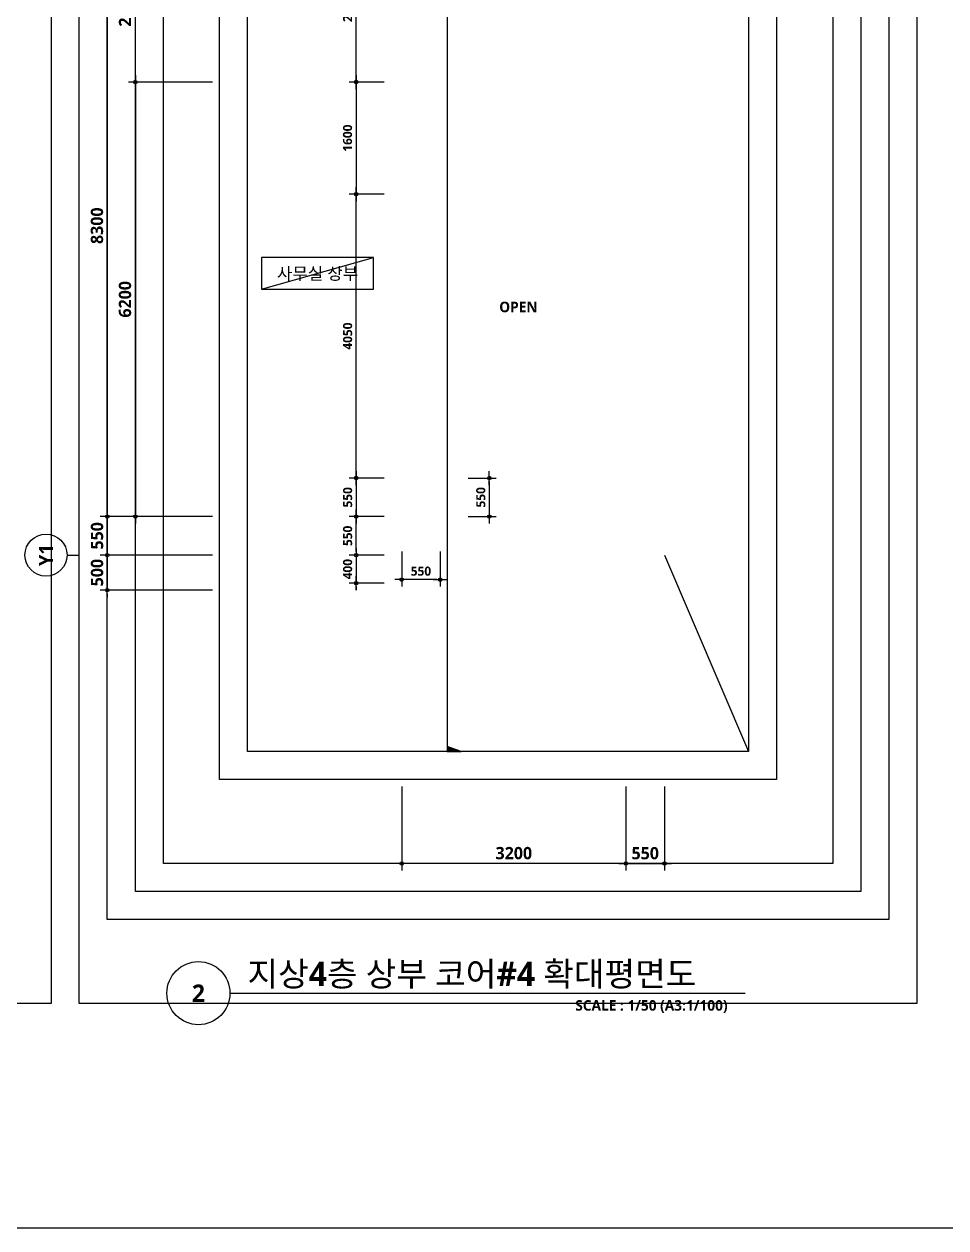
# Model space of a CAD drawing. Header units: millimetres. Extents: x -12482 to 126000, y 0 to 220200.
# Drawn here: x 56063 to 69215, y 90100 to 107277 of the extents above; entities that cross this region are included whole.
import ezdxf
from ezdxf.enums import TextEntityAlignment as Align

# ---------------------------------------------------------------- set-up
doc = ezdxf.new("R2010")
doc.units = ezdxf.units.MM
doc.header["$LTSCALE"] = 60
doc.linetypes.add('CEN', pattern=[62, 60, -1, 0, -1])
doc.layers.get('Defpoints').update_dxf_attribs({"color": 153})
for name, color, linetype in [('A-ANNO-DIM', 4, 'Continuous'), ('A-ANNO-GRA1', 7, 'Continuous'), ('A-ANNO-TEXT1', 7, 'Continuous'), ('A-ANNO-TEXT2', 3, 'Continuous'), ('A-ANNO-TITL', 7, 'Continuous'), ('A-ST-AXIS-BUB', 7, 'Continuous'), ('A-ST-AXIS-DIM', 7, 'Continuous'), ('AA-MKXX', 3, 'Continuous'), ('AA-XXXX-TXT1', 2, 'Continuous')]:
    doc.layers.add(name, color=color, linetype=linetype)
for name, color, linetype, plot in [('Defpoint', 161, 'Continuous', False), ('G(그리드1)', 185, 'Continuous', False), ('G(그리드2)', 235, 'Continuous', False)]:
    doc.layers.add(name, color=color, linetype=linetype, plot=plot)
doc.styles.add('2020음성 1차', font='NanumGothicBold.ttf')
doc.styles.add('SH_진천_나눔', font='')
doc.styles.get('SH_진천_나눔').set_extended_font_data('NanumGothic', bold=True)
doc.dimstyles.new('SHP 50', dxfattribs={"dimscale": 50, "dimtxt": 3.5, "dimasz": 1, "dimexe": 2, "dimexo": 2, "dimgap": 1, "dimtad": 1, "dimdec": 0, "dimzin": 0, "dimdsep": 46, "dimtxsty": 'SH_진천_나눔', "dimblk": 'DIMDOT', "dimcen": 0.09, "dimclrd": 256, "dimclre": 256, "dimclrt": 3, "dimadec": 0, "dimazin": 1, "dimtfac": 1, "dimtdec": 0, "dimtix": 1, "dimtmove": 2, "dimatfit": 0, "dimldrblk": 'DIMDOT', "dimfxl": 1, "dimtolj": 1, "dimtzin": 0, "dimlwd": -1, "dimlwe": -1, "dimarcsym": 0})
doc.dimstyles.new('SHP 50내부', dxfattribs={"dimscale": 50, "dimtxt": 2.6, "dimasz": 1, "dimexe": 2, "dimexo": 2, "dimgap": 1, "dimtad": 1, "dimdec": 0, "dimzin": 0, "dimdsep": 46, "dimtxsty": '2020음성 1차', "dimblk": 'DIMDOT', "dimcen": 0.09, "dimclrd": 256, "dimclre": 256, "dimclrt": 3, "dimadec": 0, "dimazin": 1, "dimtfac": 1, "dimtdec": 0, "dimtix": 1, "dimtmove": 2, "dimatfit": 0, "dimldrblk": 'DIMDOT', "dimfxl": 1, "dimtolj": 1, "dimtzin": 0, "dimlwd": -1, "dimlwe": -1, "dimarcsym": 0})

# ---------------------------------------------------------------- blocks, each defined once
blk = doc.blocks.new('*U13168')
at = {"layer": 'A-ANNO-TITL'}
blk.add_line((0, 0), (7350, 0), dxfattribs=at)
blk.add_circle((-450, 0), 450, dxfattribs=at)
at = {"layer": 'AA-XXXX-TXT1', "style": 'SH_진천_나눔'}
blk.add_attdef('DWG.TITLE', (250, 100), '', height=350, dxfattribs=at)
at = {"layer": 'AA-XXXX-TXT1', "color": 7, "style": 'SH_진천_나눔'}
blk.add_attdef('NO1', text='', height=300, dxfattribs=at).set_placement((-450, 0), align=Align.MIDDLE)
at = {"layer": 'AA-XXXX-TXT1', "style": 'SH_진천_나눔'}
blk.add_attdef('SCALE', text='', height=150, dxfattribs=at).set_placement((7100, -100), align=Align.TOP_RIGHT)
blk = doc.blocks.new('DIMDOT')
at = {"color": 0}
blk.add_line((-2, 0), (2, 0), dxfattribs=at)
for radius in [0.5, 0.25]:
    blk.add_circle((0, 0), radius, dxfattribs=at)
blk = doc.blocks.new('*D17251')
at = {"layer": 'A-ST-AXIS-DIM'}
for p, q in [((58750, 108550), (57150, 108550)), ((57250, 108500), (57250, 100300)), ((58750, 100250), (57150, 100250))]:
    blk.add_line(p, q, dxfattribs=at)
at = {"layer": 'Defpoints', "color": 0}
for p in [(58850, 108550), (57250, 100250), (58850, 100250)]:
    blk.add_point(p, dxfattribs=at)
at = {"layer": 'A-ST-AXIS-DIM', "linetype": 'ByBlock', "xscale": 50, "yscale": 50, "zscale": 50}
for p, rotation in [((57250, 108550), 90), ((57250, 100250), 270)]:
    blk.add_blockref('DIMDOT', p, dxfattribs=dict(at, rotation=rotation))
at = {"layer": 'A-ST-AXIS-DIM', "color": 3, "insert": (57103, 104400), "char_height": 175, "attachment_point": 5, "rotation": 90, "style": 'SH_진천_나눔'}
blk.add_mtext('\\A1;8300', dxfattribs=at)
blk = doc.blocks.new('A-ST-AXIS-BUB-1')
at = {"layer": 'A-ST-AXIS-BUB'}
blk.add_line((0, 350), (0, 0), dxfattribs=at)
blk.add_circle((0, 950), 600, dxfattribs=at)
blk = doc.blocks.new('*D17252')
at = {"layer": 'A-ST-AXIS-DIM'}
for p, q in [((58750, 106450), (57550, 106450)), ((57650, 106400), (57650, 100300)), ((58750, 100250), (57550, 100250))]:
    blk.add_line(p, q, dxfattribs=at)
at = {"layer": 'Defpoints', "color": 0}
for p in [(58850, 106450), (57650, 100250), (58850, 100250)]:
    blk.add_point(p, dxfattribs=at)
at = {"layer": 'A-ST-AXIS-DIM', "linetype": 'ByBlock', "xscale": 50, "yscale": 50, "zscale": 50}
for p, rotation in [((57650, 106450), 90), ((57650, 100250), 270)]:
    blk.add_blockref('DIMDOT', p, dxfattribs=dict(at, rotation=rotation))
at = {"layer": 'A-ST-AXIS-DIM', "color": 3, "insert": (57503, 103350), "char_height": 175, "attachment_point": 5, "rotation": 90, "style": 'SH_진천_나눔'}
blk.add_mtext('\\A1;6200', dxfattribs=at)
blk = doc.blocks.new('*D17253')
at = {"layer": 'A-ST-AXIS-DIM'}
for p, q in [((58750, 108550), (57550, 108550)), ((57650, 106500), (57650, 108500)), ((58750, 106450), (57550, 106450))]:
    blk.add_line(p, q, dxfattribs=at)
at = {"layer": 'Defpoints', "color": 0}
for p in [(57650, 108550), (58850, 108550), (58850, 106450)]:
    blk.add_point(p, dxfattribs=at)
at = {"layer": 'A-ST-AXIS-DIM', "linetype": 'ByBlock', "xscale": 50, "yscale": 50, "zscale": 50}
for p, rotation in [((57650, 108550), 90), ((57650, 106450), 270)]:
    blk.add_blockref('DIMDOT', p, dxfattribs=dict(at, rotation=rotation))
at = {"layer": 'A-ST-AXIS-DIM', "color": 3, "insert": (57504, 107500), "char_height": 175, "attachment_point": 5, "rotation": 90, "style": 'SH_진천_나눔'}
blk.add_mtext('\\A1;2100', dxfattribs=at)
blk = doc.blocks.new('*D17254')
at = {"layer": 'A-ST-AXIS-DIM'}
for p, q in [((58750, 100250), (57150, 100250)), ((57250, 100200), (57250, 99750)), ((58750, 99700), (57150, 99700))]:
    blk.add_line(p, q, dxfattribs=at)
at = {"layer": 'Defpoints', "color": 0}
for p in [(58850, 100250), (57250, 99700), (58850, 99700)]:
    blk.add_point(p, dxfattribs=at)
at = {"layer": 'A-ST-AXIS-DIM', "linetype": 'ByBlock', "xscale": 50, "yscale": 50, "zscale": 50}
for p, rotation in [((57250, 100250), 90), ((57250, 99700), 270)]:
    blk.add_blockref('DIMDOT', p, dxfattribs=dict(at, rotation=rotation))
at = {"layer": 'A-ST-AXIS-DIM', "color": 3, "insert": (57104, 99975), "char_height": 175, "attachment_point": 5, "rotation": 90, "style": 'SH_진천_나눔'}
blk.add_mtext('\\A1;550', dxfattribs=at)
blk = doc.blocks.new('*D18393')
at = {"layer": 'A-ANNO-DIM'}
for p, q in [((62400, 100800), (62800, 100800)), ((62700, 100750), (62700, 100300)), ((62400, 100250), (62800, 100250))]:
    blk.add_line(p, q, dxfattribs=at)
at = {"layer": 'Defpoints', "color": 0}
for p in [(62300, 100800), (62300, 100250), (62700, 100250)]:
    blk.add_point(p, dxfattribs=at)
at = {"layer": 'A-ANNO-DIM', "linetype": 'ByBlock', "xscale": 50, "yscale": 50, "zscale": 50}
for p, rotation in [((62700, 100800), 90), ((62700, 100250), 270)]:
    blk.add_blockref('DIMDOT', p, dxfattribs=dict(at, rotation=rotation))
at = {"layer": 'A-ANNO-DIM', "color": 3, "insert": (62579, 100525), "char_height": 130, "attachment_point": 5, "rotation": 90, "style": '2020음성 1차'}
blk.add_mtext('\\A1;550', dxfattribs=at)
blk = doc.blocks.new('*D18394')
at = {"layer": 'A-ANNO-DIM'}
for p, q in [((61450, 99750), (61450, 99250)), ((62000, 99750), (62000, 99250)), ((61950, 99350), (61500, 99350))]:
    blk.add_line(p, q, dxfattribs=at)
at = {"layer": 'Defpoints', "color": 0}
for p in [(61450, 99850), (62000, 99850), (61450, 99350)]:
    blk.add_point(p, dxfattribs=at)
at = {"layer": 'A-ANNO-DIM', "linetype": 'ByBlock', "xscale": 50, "yscale": 50, "zscale": 50, "rotation": 180}
blk.add_blockref('DIMDOT', (61450, 99350), dxfattribs=at)
at = {"layer": 'A-ANNO-DIM', "linetype": 'ByBlock', "xscale": 50, "yscale": 50, "zscale": 50}
blk.add_blockref('DIMDOT', (62000, 99350), dxfattribs=at)
at = {"layer": 'A-ANNO-DIM', "color": 3, "insert": (61725, 99471), "char_height": 130, "attachment_point": 5, "style": '2020음성 1차'}
blk.add_mtext('\\A1;550', dxfattribs=at)
blk = doc.blocks.new('*D18418')
at = {"layer": 'A-ST-AXIS-DIM'}
for p, q in [((61450, 96400), (61450, 95200)), ((64650, 96400), (64650, 95200)), ((64600, 95300), (61500, 95300))]:
    blk.add_line(p, q, dxfattribs=at)
at = {"layer": 'Defpoints', "color": 0}
for p in [(61450, 96500), (64650, 96500), (61450, 95300)]:
    blk.add_point(p, dxfattribs=at)
at = {"layer": 'A-ST-AXIS-DIM', "linetype": 'ByBlock', "xscale": 50, "yscale": 50, "zscale": 50, "rotation": 180}
blk.add_blockref('DIMDOT', (61450, 95300), dxfattribs=at)
at = {"layer": 'A-ST-AXIS-DIM', "linetype": 'ByBlock', "xscale": 50, "yscale": 50, "zscale": 50}
blk.add_blockref('DIMDOT', (64650, 95300), dxfattribs=at)
at = {"layer": 'A-ST-AXIS-DIM', "color": 3, "insert": (63050, 95447), "char_height": 175, "attachment_point": 5, "style": 'SH_진천_나눔'}
blk.add_mtext('\\A1;3200', dxfattribs=at)
blk = doc.blocks.new('*D18419')
at = {"layer": 'A-ST-AXIS-DIM'}
for p, q in [((64650, 96400), (64650, 95200)), ((65200, 96400), (65200, 95200)), ((64700, 95300), (65150, 95300))]:
    blk.add_line(p, q, dxfattribs=at)
at = {"layer": 'Defpoints', "color": 0}
for p in [(64650, 96500), (65200, 96500), (65200, 95300)]:
    blk.add_point(p, dxfattribs=at)
at = {"layer": 'A-ST-AXIS-DIM', "linetype": 'ByBlock', "xscale": 50, "yscale": 50, "zscale": 50, "rotation": 180}
blk.add_blockref('DIMDOT', (64650, 95300), dxfattribs=at)
at = {"layer": 'A-ST-AXIS-DIM', "linetype": 'ByBlock', "xscale": 50, "yscale": 50, "zscale": 50}
blk.add_blockref('DIMDOT', (65200, 95300), dxfattribs=at)
at = {"layer": 'A-ST-AXIS-DIM', "color": 3, "insert": (64925, 95446), "char_height": 175, "attachment_point": 5, "style": 'SH_진천_나눔'}
blk.add_mtext('\\A1;550', dxfattribs=at)
blk = doc.blocks.new('*D18421')
at = {"layer": 'A-ST-AXIS-DIM'}
for p, q in [((58750, 99700), (57150, 99700)), ((57250, 99750), (57250, 99800)), ((57250, 99700), (57250, 99200)), ((58750, 99200), (57150, 99200)), ((57250, 99150), (57250, 99100))]:
    blk.add_line(p, q, dxfattribs=at)
at = {"layer": 'Defpoints', "color": 0}
for p in [(58850, 99700), (57250, 99200), (58850, 99200)]:
    blk.add_point(p, dxfattribs=at)
at = {"layer": 'A-ST-AXIS-DIM', "linetype": 'ByBlock', "xscale": 50, "yscale": 50, "zscale": 50}
for p, rotation in [((57250, 99700), 270), ((57250, 99200), 90)]:
    blk.add_blockref('DIMDOT', p, dxfattribs=dict(at, rotation=rotation))
at = {"layer": 'A-ST-AXIS-DIM', "color": 3, "insert": (57104, 99450), "char_height": 175, "attachment_point": 5, "rotation": 90, "style": 'SH_진천_나눔'}
blk.add_mtext('\\A1;500', dxfattribs=at)
blk = doc.blocks.new('*D18551')
at = {"layer": 'A-ANNO-DIM'}
for p, q in [((61200, 104850), (60700, 104850)), ((60800, 100850), (60800, 104800)), ((61200, 100800), (60700, 100800))]:
    blk.add_line(p, q, dxfattribs=at)
at = {"layer": 'Defpoints', "color": 0}
for p in [(60800, 104850), (61300, 104850), (61300, 100800)]:
    blk.add_point(p, dxfattribs=at)
at = {"layer": 'A-ANNO-DIM', "linetype": 'ByBlock', "xscale": 50, "yscale": 50, "zscale": 50}
for p, rotation in [((60800, 104850), 90), ((60800, 100800), 270)]:
    blk.add_blockref('DIMDOT', p, dxfattribs=dict(at, rotation=rotation))
at = {"layer": 'A-ANNO-DIM', "color": 3, "insert": (60679, 102825), "char_height": 130, "attachment_point": 5, "rotation": 90, "style": '2020음성 1차'}
blk.add_mtext('\\A1;4050', dxfattribs=at)
blk = doc.blocks.new('*D18552')
at = {"layer": 'A-ANNO-DIM'}
for p, q in [((61200, 106450), (60700, 106450)), ((60800, 106400), (60800, 104900)), ((61200, 104850), (60700, 104850))]:
    blk.add_line(p, q, dxfattribs=at)
at = {"layer": 'Defpoints', "color": 0}
for p in [(61300, 106450), (60800, 104850), (61300, 104850)]:
    blk.add_point(p, dxfattribs=at)
at = {"layer": 'A-ANNO-DIM', "linetype": 'ByBlock', "xscale": 50, "yscale": 50, "zscale": 50}
for p, rotation in [((60800, 106450), 90), ((60800, 104850), 270)]:
    blk.add_blockref('DIMDOT', p, dxfattribs=dict(at, rotation=rotation))
at = {"layer": 'A-ANNO-DIM', "color": 3, "insert": (60678, 105650), "char_height": 130, "attachment_point": 5, "rotation": 90, "style": '2020음성 1차'}
blk.add_mtext('\\A1;1600', dxfattribs=at)
blk = doc.blocks.new('*U15104')
at = {"layer": 'AA-MKXX'}
blk.add_hatch(color=256, dxfattribs=at).paths.add_polyline_path([(48373, 600), (48163, 0), (48373, 0)])
at = {"layer": 'AA-MKXX', "linetype": 'CEN', "ltscale": 300}
blk.add_line((900, 0), (48373, 0), dxfattribs=at)
at = {"layer": 'AA-MKXX'}
blk.add_lwpolyline([(48373, 0), (48373, 600), (48163, 0)], close=True, dxfattribs=at)
blk = doc.blocks.new('*D20909')
at = {"layer": 'A-ANNO-DIM'}
for p, q in [((61200, 108550), (60700, 108550)), ((60800, 106500), (60800, 108500)), ((61200, 106450), (60700, 106450))]:
    blk.add_line(p, q, dxfattribs=at)
at = {"layer": 'Defpoints', "color": 0}
for p in [(60800, 108550), (61300, 108550), (61300, 106450)]:
    blk.add_point(p, dxfattribs=at)
at = {"layer": 'A-ANNO-DIM', "linetype": 'ByBlock', "xscale": 50, "yscale": 50, "zscale": 50}
for p, rotation in [((60800, 108550), 90), ((60800, 106450), 270)]:
    blk.add_blockref('DIMDOT', p, dxfattribs=dict(at, rotation=rotation))
at = {"layer": 'A-ANNO-DIM', "color": 3, "insert": (60679, 107500), "char_height": 130, "attachment_point": 5, "rotation": 90, "style": '2020음성 1차'}
blk.add_mtext('\\A1;2100', dxfattribs=at)
blk = doc.blocks.new('*D20912')
at = {"layer": 'A-ANNO-DIM'}
for p, q in [((61200, 100800), (60700, 100800)), ((60800, 100750), (60800, 100300)), ((61200, 100250), (60700, 100250))]:
    blk.add_line(p, q, dxfattribs=at)
at = {"layer": 'Defpoints', "color": 0}
for p in [(61300, 100800), (60800, 100250), (61300, 100250)]:
    blk.add_point(p, dxfattribs=at)
at = {"layer": 'A-ANNO-DIM', "linetype": 'ByBlock', "xscale": 50, "yscale": 50, "zscale": 50}
for p, rotation in [((60800, 100800), 90), ((60800, 100250), 270)]:
    blk.add_blockref('DIMDOT', p, dxfattribs=dict(at, rotation=rotation))
at = {"layer": 'A-ANNO-DIM', "color": 3, "insert": (60679, 100525), "char_height": 130, "attachment_point": 5, "rotation": 90, "style": '2020음성 1차'}
blk.add_mtext('\\A1;550', dxfattribs=at)
blk = doc.blocks.new('*D20913')
at = {"layer": 'A-ANNO-DIM'}
for p, q in [((61200, 100250), (60700, 100250)), ((60800, 99750), (60800, 100200)), ((61200, 99700), (60700, 99700))]:
    blk.add_line(p, q, dxfattribs=at)
at = {"layer": 'Defpoints', "color": 0}
for p in [(60800, 100250), (61300, 100250), (61300, 99700)]:
    blk.add_point(p, dxfattribs=at)
at = {"layer": 'A-ANNO-DIM', "linetype": 'ByBlock', "xscale": 50, "yscale": 50, "zscale": 50}
for p, rotation in [((60800, 100250), 90), ((60800, 99700), 270)]:
    blk.add_blockref('DIMDOT', p, dxfattribs=dict(at, rotation=rotation))
at = {"layer": 'A-ANNO-DIM', "color": 3, "insert": (60679, 99975), "char_height": 130, "attachment_point": 5, "rotation": 90, "style": '2020음성 1차'}
blk.add_mtext('\\A1;550', dxfattribs=at)
blk = doc.blocks.new('*D20914')
at = {"layer": 'A-ANNO-DIM'}
for p, q in [((61200, 99700), (60700, 99700)), ((60800, 99750), (60800, 99800)), ((60800, 99700), (60800, 99300)), ((61200, 99300), (60700, 99300)), ((60800, 99250), (60800, 99200))]:
    blk.add_line(p, q, dxfattribs=at)
at = {"layer": 'Defpoints', "color": 0}
for p in [(61300, 99700), (60800, 99300), (61300, 99300)]:
    blk.add_point(p, dxfattribs=at)
at = {"layer": 'A-ANNO-DIM', "linetype": 'ByBlock', "xscale": 50, "yscale": 50, "zscale": 50}
for p, rotation in [((60800, 99700), 270), ((60800, 99300), 90)]:
    blk.add_blockref('DIMDOT', p, dxfattribs=dict(at, rotation=rotation))
at = {"layer": 'A-ANNO-DIM', "color": 3, "insert": (60679, 99500), "char_height": 130, "attachment_point": 5, "rotation": 90, "style": '2020음성 1차'}
blk.add_mtext('\\A1;400', dxfattribs=at)

msp = doc.modelspace()

# ---------------------------------------------------------------- linework, layer by layer
at = {"layer": 'A-ANNO-GRA1'}
msp.add_lwpolyline([(59450, 103494.7), (61050, 103494.7), (61050, 103944.7), (59450, 103944.7)], close=True, dxfattribs=at)
at = {"layer": 'Defpoint'}
msp.add_line((65200, 99700), (66400, 96900), dxfattribs=at)
msp.add_lwpolyline([(43000, 90100), (78500, 90100), (78500, 117800), (43000, 117800)], close=True, dxfattribs=at)
at = {"layer": 'G(그리드1)'}
msp.add_line((59450, 103494.7), (61050, 103944.7), dxfattribs=at)
for points in [[(56450, 93300), (44500, 93300), (44500, 115000), (56450, 115000)], [(68800, 93300), (56850, 93300), (56850, 115000), (68800, 115000)], [(68400, 94500), (57250, 94500), (57250, 114600), (68400, 114600)], [(68000, 94900), (57650, 94900), (57650, 114200), (68000, 114200)], [(67600, 95300), (58050, 95300), (58050, 113800), (67600, 113800)], [(66800, 96500), (58850, 96500), (58850, 112600), (66800, 112600)]]:
    msp.add_lwpolyline(points, close=True, dxfattribs=at)
at = {"layer": 'G(그리드2)'}
msp.add_lwpolyline([(66400, 96900), (59250, 96900), (59250, 112200), (66400, 112200)], close=True, dxfattribs=at)

# ---------------------------------------------------------------- block references
at = {"xscale": 0.3333333333333333, "yscale": 0.3333333333333333, "zscale": 0.3333333333333333, "rotation": 270.0000000000003}
msp.add_blockref('*U15104', (62100, 113024.3), dxfattribs=at)
ref = msp.add_blockref('*U13168', (59000, 93450))
ref.add_attrib('SCALE', 'SCALE : 1/50 (A3:1/100)', dxfattribs={"layer": 'A-ANNO-TITL', "height": 150, "style": 'SH_진천_나눔'}).set_placement((66100, 93350), align=Align.TOP_RIGHT)
ref.add_attrib('DWG.TITLE', '지상4층 상부 코어#4 확대평면도', (59250, 93550), dxfattribs={"layer": 'A-ANNO-TITL', "height": 347.908, "style": 'SH_진천_나눔'})
ref.add_attrib('NO1', '2', dxfattribs={"layer": 'A-ANNO-TITL', "color": 7, "height": 250, "style": 'SH_진천_나눔'}).set_placement((58550, 93450), align=Align.MIDDLE)
at = {"layer": 'A-ST-AXIS-BUB', "xscale": 0.5, "yscale": 0.5, "zscale": 0.5, "rotation": 90}
msp.add_blockref('A-ST-AXIS-BUB-1', (56850, 99700), dxfattribs=at)

# ---------------------------------------------------------------- texts
at = {"layer": 'A-ANNO-TEXT1', "style": 'SH_진천_나눔'}
msp.add_text('OPEN', height=150, dxfattribs=at).set_placement((63115.2, 103241.2), align=Align.MIDDLE_CENTER)
msp.add_text('Y1', height=200, rotation=90, dxfattribs=at).set_placement((56375, 99700), align=Align.MIDDLE_CENTER)
at = {"layer": 'A-ANNO-TEXT2', "style": 'SH_진천_나눔'}
msp.add_text('사무실 상부', height=175, dxfattribs=at).set_placement((60250, 103719.7), align=Align.MIDDLE)

# ---------------------------------------------------------------- dimensions: what is measured, and where the dimension line sits
at = {"layer": 'A-ANNO-DIM'}
for base, p1, p2, angle, picture, middle in [((60800, 108550, 103000), (61300, 106450, 103000), (61300, 108550, 103000), 90, '*D20909', (60678.5, 107500, 103000)), ((60800, 104850, 103000), (61300, 106450, 103000), (61300, 104850, 103000), 270, '*D18552', (60678.3, 105650, 103000)), ((60800, 104850, 103000), (61300, 100800, 103000), (61300, 104850, 103000), 90, '*D18551', (60678.5, 102825, 103000)), ((60800, 100250, 103000), (61300, 100800, 103000), (61300, 100250, 103000), 270, '*D20912', (60678.5, 100525, 103000)), ((62700, 100250), (62300, 100800), (62300, 100250), 90, '*D18393', (62578.5, 100525)), ((60800, 100250, 103000), (61300, 99700, 103000), (61300, 100250, 103000), 90, '*D20913', (60678.5, 99975, 103000)), ((61450, 99350), (62000, 99850), (61450, 99850), 180, '*D18394', (61725, 99471.5)), ((60800, 99300, 103000), (61300, 99700, 103000), (61300, 99300, 103000), 270, '*D20914', (60678.7, 99500, 103000))]:
    dim = msp.add_linear_dim(base=base, p1=p1, p2=p2, angle=angle, dimstyle='SHP 50내부', override={"dimtxsty": '2020음성 1차', "dimldrblk": 'DIMDOT'}, dxfattribs=at)
    dim.commit()
    dim.dimension.update_dxf_attribs({"geometry": picture, "text_midpoint": middle})
at = {"layer": 'A-ST-AXIS-DIM'}
for base, p1, p2, angle, picture, middle in [((57250, 100250), (58850, 108550), (58850, 100250), 270, '*D17251', (57103.4, 104400)), ((57650, 108550), (58850, 106450), (58850, 108550), 90, '*D17253', (57503.8, 107500)), ((57650, 100250), (58850, 106450), (58850, 100250), 270, '*D17252', (57503.4, 103350)), ((57250, 99700), (58850, 100250), (58850, 99700), 270, '*D17254', (57103.8, 99975)), ((57250, 99200), (58850, 99700), (58850, 99200), 270, '*D18421', (57103.8, 99450)), ((61450, 95300), (64650, 96500), (61450, 96500), 180, '*D18418', (63050, 95446.6))]:
    dim = msp.add_linear_dim(base=base, p1=p1, p2=p2, angle=angle, dimstyle='SHP 50', dxfattribs=at)
    dim.commit()
    dim.dimension.update_dxf_attribs({"geometry": picture, "text_midpoint": middle})
dim = msp.add_linear_dim(base=(65200, 95300), p1=(64650, 96500), p2=(65200, 96500), dimstyle='SHP 50', dxfattribs=at)
dim.commit()
dim.dimension.update_dxf_attribs({"geometry": '*D18419', "text_midpoint": (64925, 95446.2)})

doc.saveas('drawing.dxf')
